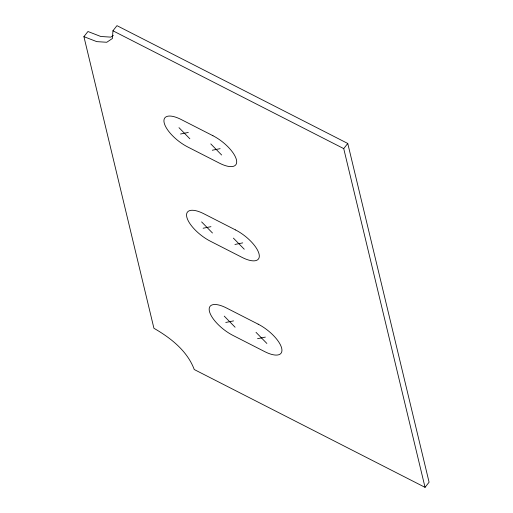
<?xml version="1.0" encoding="UTF-8"?>
<svg xmlns="http://www.w3.org/2000/svg" width="513" height="513" viewBox="0 0 513 513"><rect width="100%" height="100%" fill="white"/><g stroke="black" fill="none" stroke-linecap="round" stroke-linejoin="round"><path stroke-width="0.77" d="M83.914 36.647L153.926 328.282C170.675 337.932 187.29 350.86 194.254 369.533L425.053 487.35L429.086 482.207L347.763 143.467L116.964 25.65L112.931 30.793L112.456 38.462L106.775 42.265L96.752 41.63L83.914 36.647L87.947 31.505L100.785 36.487L110.808 37.122L113.328 35.429M425.053 487.35L343.729 148.61L347.763 143.467M180.518 134.015L188.329 132.437M212.299 150.238L220.109 148.661M203.135 228.24L210.952 226.663M234.922 244.464L242.732 242.886M225.758 322.465L233.569 320.888M257.539 338.689L265.356 337.112M112.931 30.793L343.729 148.61M210.779 143.897L221.635 155.003M178.992 127.666L189.848 138.779M233.396 238.122L244.252 249.228M201.615 221.898L212.472 233.005M256.019 332.347L266.875 343.454M224.239 316.123L235.095 327.23M212.908 135.708L181.121 119.484A24.887 9.798 38.1 0 0 164.198 122.902A24.887 9.798 38.1 0 0 187.72 146.962L219.506 163.185A24.887 9.798 38.1 0 0 236.429 159.774A24.887 9.798 38.1 0 0 212.908 135.708M235.525 229.933L203.744 213.709A24.887 9.798 38.1 0 0 186.815 217.127A24.887 9.798 38.1 0 0 210.343 241.193L242.123 257.417A24.887 9.798 38.1 0 0 259.052 253.999A24.887 9.798 38.1 0 0 235.525 229.933M258.148 324.158L226.368 307.935A24.887 9.798 38.1 0 0 209.439 311.353A24.887 9.798 38.1 0 0 232.966 335.419L264.746 351.642A24.887 9.798 38.1 0 0 281.675 348.224A24.887 9.798 38.1 0 0 258.148 324.158"/></g></svg>
